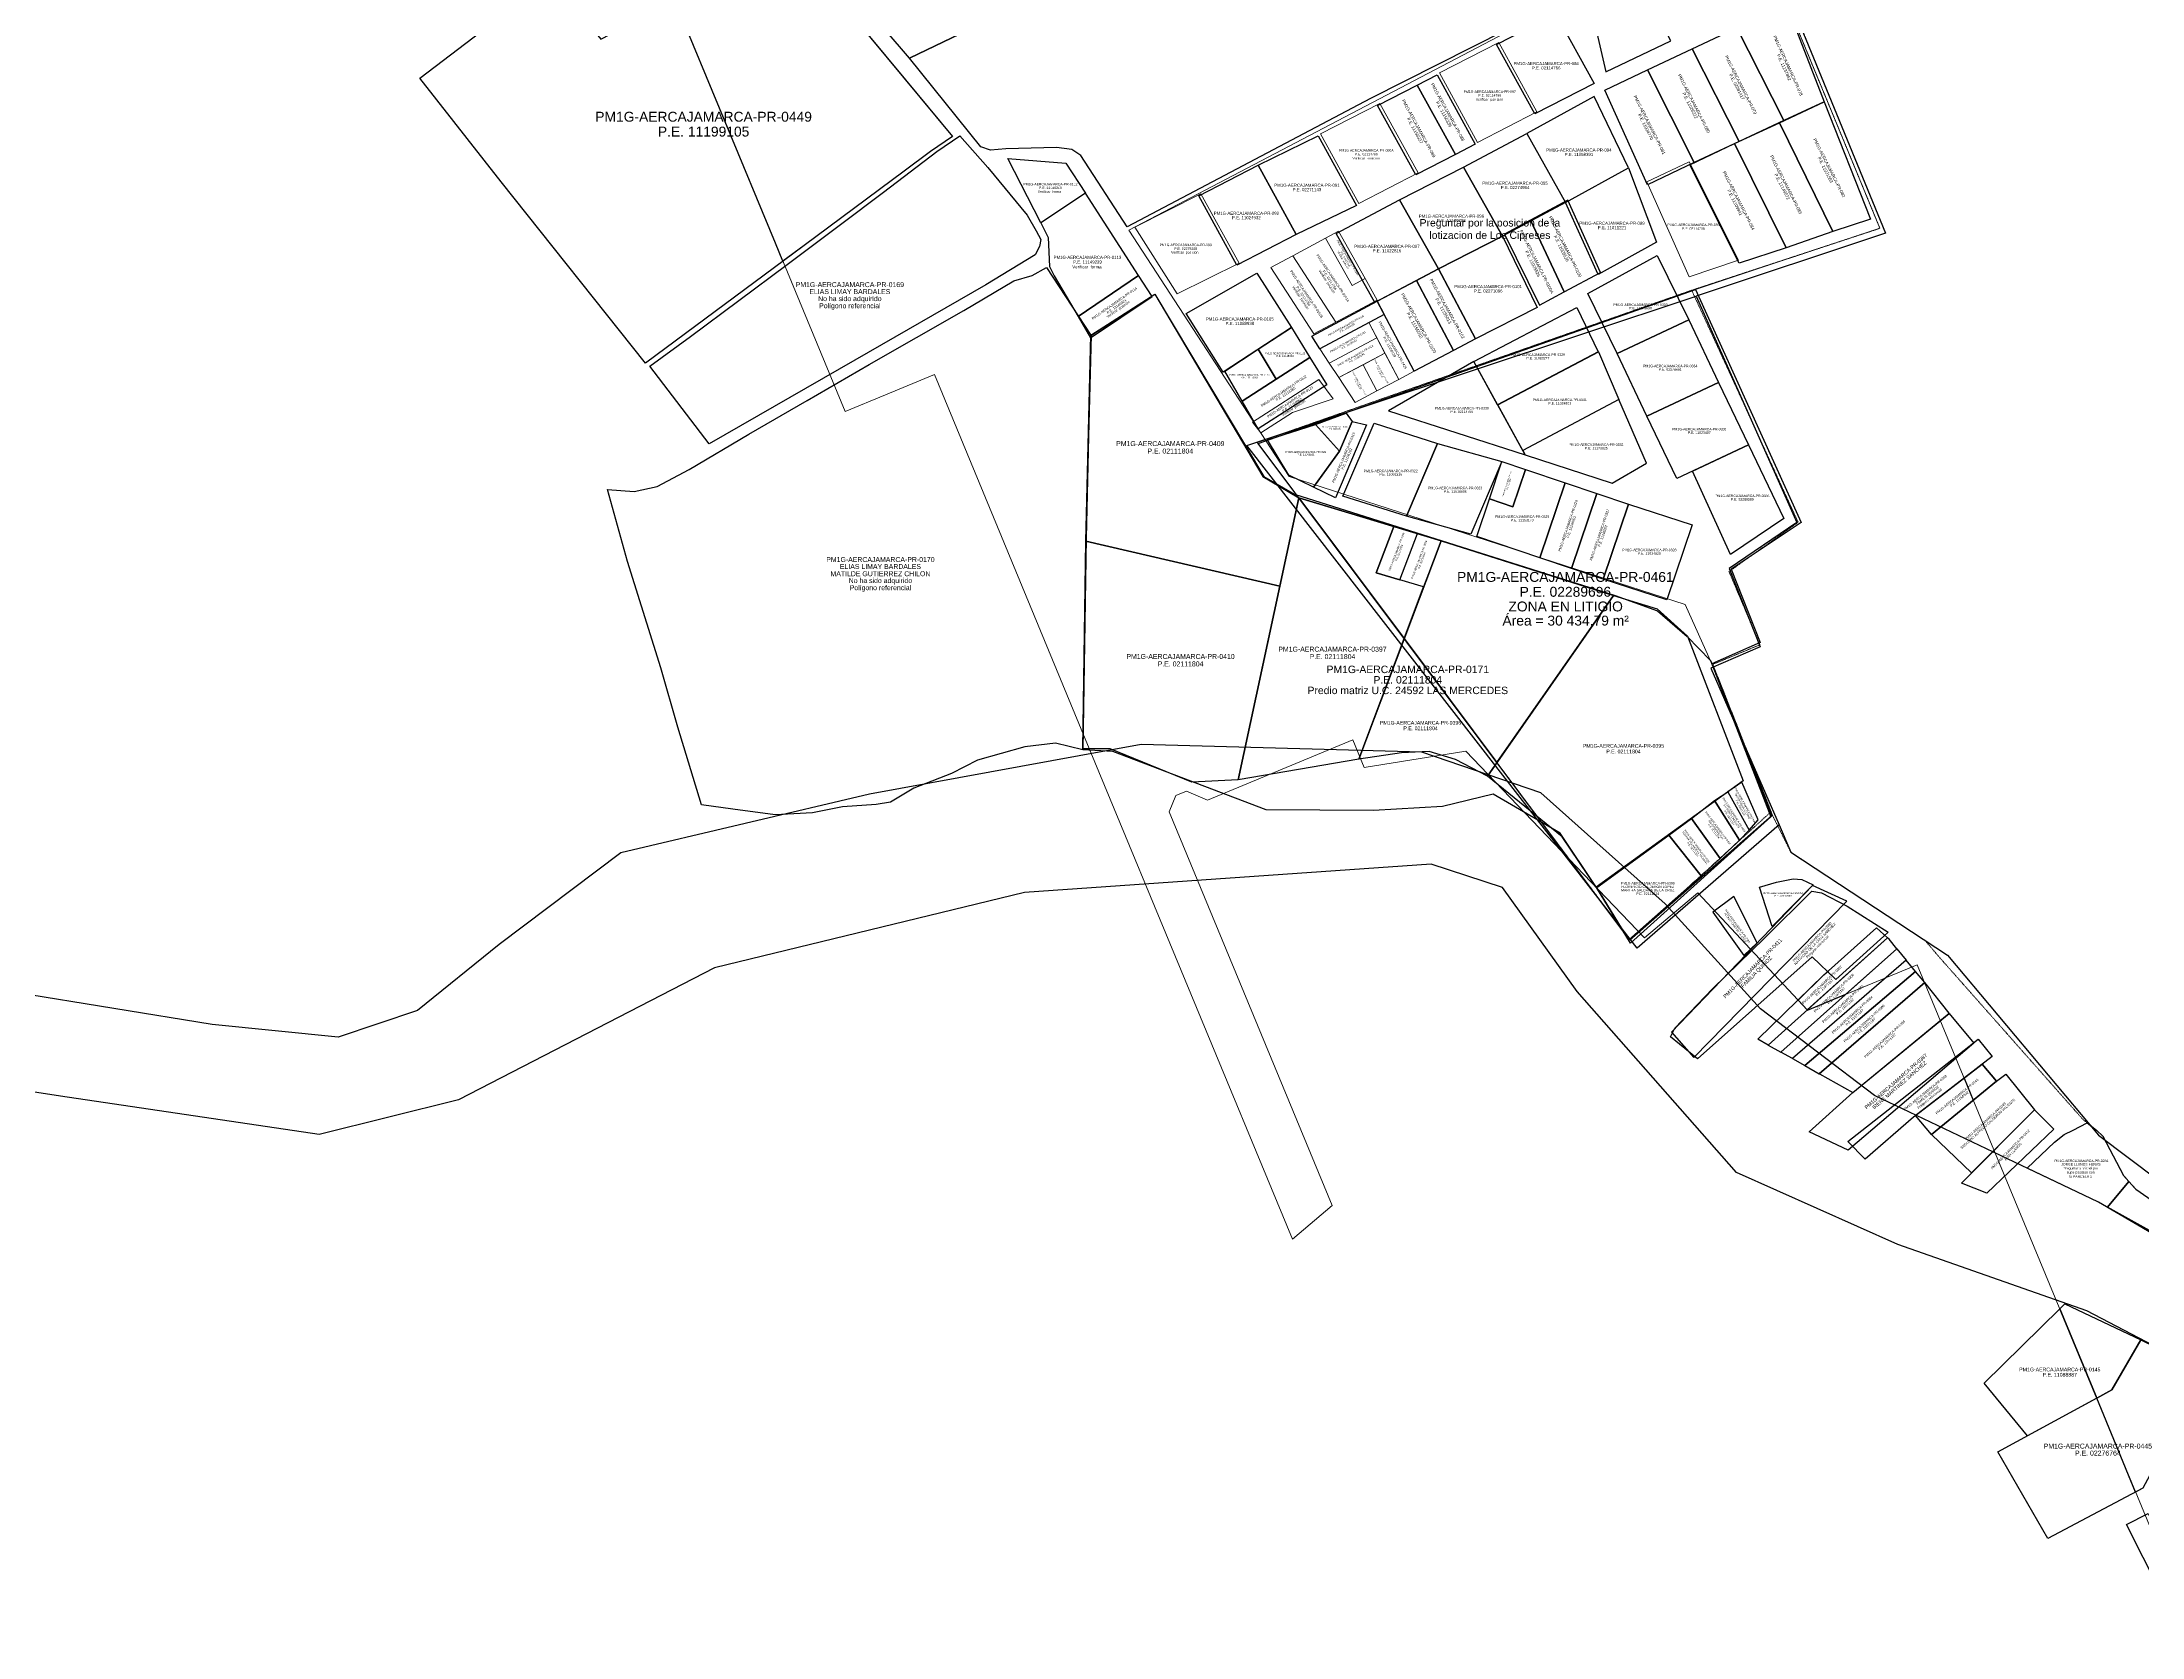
# Model space of a CAD drawing. Header units: inches. Extents: x 773044 to 778274, y 9208001 to 9212859.
# Drawn here: x 776538 to 777387, y 9209352 to 9209997 of the extents above; entities that cross this region are included whole.
import ezdxf
from ezdxf.enums import TextEntityAlignment as Align

# ---------------------------------------------------------------- set-up
doc = ezdxf.new("R2010")
doc.units = ezdxf.units.IN
doc.header["$MEASUREMENT"] = 0
doc.linetypes.add('DASHED2', pattern=[0.375, 0.25, -0.125])
for name, color, linetype in [('ADQUIRIDO', 1, 'Continuous'), ('AREA EN LITIGIO', 245, 'Continuous'), ('Codigo predio', 7, 'Continuous'), ('Faja Marginal Mashcon', 140, 'Continuous'), ('NO ADQUIRIDO', 134, 'Continuous'), ('Observacion', 1, 'Continuous'), ('PARA RECTIFICAR', 30, 'Continuous'), ('Partida', 7, 'Continuous'), ('PERIMETRICO', 3, 'Continuous'), ('PMD Cajamarca', 6, 'Continuous'), ('Posesionario', 7, 'Continuous'), ('PREDIO MATRIZ', 192, 'Continuous'), ('Predio Shultin PE 02289696', 2, 'Continuous')]:
    doc.layers.add(name, color=color, linetype=linetype)
doc.layers.add('LOS CIPRESES', color=7, linetype='Continuous', lineweight=0)
doc.styles.add('ARIAL', font='arial.ttf', dxfattribs={"height": 0.7})
doc.styles.get("Standard").update_dxf_attribs({"font": 'arial.ttf'})

msp = doc.modelspace()

# ---------------------------------------------------------------- linework, layer by layer
at = {"layer": 'ADQUIRIDO', "ltscale": 0.5}
for points in [[(776824.33, 9210064.75), (777083.96, 9210261.07), (777097.35, 9210214.14), (777108.4, 9210177.74), (777120.96, 9210132.13), (777129.12, 9210105.88), (776888.35, 9209990.23)], [(776888.35, 9209990.23), (777129.12, 9210105.88), (777142.76, 9210062.78), (777156.63, 9210015.41), (777074.66, 9209973.95), (776976.35, 9209922.1), (776957.59, 9209950.83), (776953.97, 9209953.31), (776947.73, 9209954.08), (776927.3, 9209953.59), (776921.14, 9209953.04), (776917.23, 9209954.34)], [(776959.49, 9209935.61), (776941.41, 9209923.7), (776944.46, 9209917.77), (776944.89, 9209905.98), (776946.86, 9209902.31), (776956.48, 9209885.87), (776980.96, 9209902.42)], [(776961.67, 9209878.22), (776987.51, 9209894.83), (777031.22, 9209821.22), (777045.72, 9209812.54), (777038.04, 9209776.81), (776959.65, 9209794.99)], [(776959.65, 9209794.99), (777038.04, 9209776.81), (777021.25, 9209698.65), (777002.45, 9209697.67), (776969.48, 9209711.08), (776958.48, 9209711.1)], [(777364.42, 9209560.02), (777368.14, 9209557.03), (777370.71, 9209554.68), (777379.08, 9209538.8), (777381.19, 9209536.39), (777372.6, 9209526), (777369, 9209528), (777340.13, 9209541.71), (777351.15, 9209552.21), (777355.02, 9209555.33), (777358.76, 9209557.03)], [(777381.19, 9209536.39), (777383.98, 9209533.2), (777392.01, 9209527.71), (777416.97, 9209509.33), (777422.18, 9209505.53), (777418.37, 9209500.57), (777372.6, 9209526)]]:
    msp.add_lwpolyline(points, close=True, dxfattribs=at)
at = {"layer": 'ADQUIRIDO'}
for points in [[(776793.5, 9210013.53), (776839.74, 9210038.18), (776905.69, 9209958.5), (776896.83, 9209952.49), (776886.16, 9209944.51), (776845.81, 9209914.51), (776837.22, 9209908.14), (776834.21, 9209915.39)], [(777181.18, 9210025.99), (777162.4, 9210016.85), (777169.81, 9209984.69), (777196.06, 9209997.26)], [(777154.49, 9209932.81), (777139.33, 9209924.7), (777152.95, 9209895.74), (777167.65, 9209903.64)], [(777142.98, 9209890.39), (777152.95, 9209895.74), (777139.33, 9209924.7), (777128.92, 9209919.13)], [(777077.4, 9209891.96), (777080.2, 9209886.65), (777054.22, 9209872.81), (777050.93, 9209877.83)], [(777045.72, 9209812.54), (777088.31, 9209755.67), (777069.92, 9209706.97), (777021.25, 9209698.65)], [(777088.31, 9209755.67), (777125.81, 9209705.61), (777121.98, 9209700.13), (777109.06, 9209706.83), (777098.45, 9209710.02), (777087.2, 9209709.59), (777069.92, 9209706.97)], [(777321.95, 9209583.76), (777314.63, 9209578.11), (777318.34, 9209569.16), (777327.7, 9209576.83)], [(777355.41, 9209486.92), (777386.12, 9209472.31), (777374.4, 9209452.13), (777368.23, 9209448.78), (777353.28, 9209484.83)]]:
    msp.add_lwpolyline(points, close=True, dxfattribs=at)
for points in [[(777141.07, 9209967.71), (777125.62, 9209995.73), (777149.66, 9210008.02), (777165.11, 9209980), (777141.07, 9209967.71)], [(777222.83, 9210002.43), (777242.78, 9210011.71), (777258.1, 9209972.6), (777241.8, 9209964.95), (777222.83, 9210002.43)], [(777204.7, 9209993.98), (777222.83, 9210002.43), (777241.8, 9209964.95), (777223.67, 9209956.51), (777204.7, 9209993.98)], [(777186.6, 9209985.46), (777204.7, 9209993.98), (777223.67, 9209956.51), (777205.58, 9209947.99), (777186.6, 9209985.46)], [(777101.59, 9209983.41), (777117.05, 9209955.38), (777109.03, 9209951.3), (777093.58, 9209979.32), (777101.59, 9209983.41)], [(777169.45, 9209977.3), (777186.6, 9209985.46), (777205.58, 9209947.99), (777186.62, 9209938.96), (777169.45, 9209977.3)], [(777077.58, 9209971.07), (777093.62, 9209979.24), (777109.07, 9209951.22), (777093.03, 9209943.05), (777077.58, 9209971.07)], [(777165.08, 9209974.65), (777137.87, 9209959.78), (777153.56, 9209931.89), (777179.01, 9209945.84), (777165.08, 9209974.65)], [(777239.99, 9209964.11), (777258.1, 9209972.6), (777276.78, 9209925.15), (777261.59, 9209920.12), (777239.99, 9209964.11)], [(777044.71, 9209918.96), (777029.25, 9209946.98), (777053.55, 9209958.75), (777069.01, 9209930.73), (777044.71, 9209918.96)], [(777112.3, 9209946.11), (777137.87, 9209959.78), (777153.56, 9209931.89), (777127.99, 9209918.22), (777112.3, 9209946.11)], [(777221.86, 9209955.66), (777239.99, 9209964.11), (777261.59, 9209920.12), (777242.7, 9209913.53), (777221.86, 9209955.66)], [(777203.77, 9209947.13), (777221.86, 9209955.66), (777242.7, 9209913.53), (777223.69, 9209907.33), (777203.77, 9209947.13)], [(777020.72, 9209906.57), (777005.26, 9209934.59), (777029.25, 9209946.98), (777044.71, 9209918.96), (777020.72, 9209906.57)], [(777086.47, 9209932.93), (777112.3, 9209946.11), (777127.99, 9209918.22), (777102.15, 9209905.03), (777086.47, 9209932.93)], [(777153.56, 9209931.89), (777178.99, 9209945.83), (777190.29, 9209915.89), (777166.72, 9209902.72), (777153.56, 9209931.89)], [(777060.83, 9209919.38), (777086.47, 9209932.93), (777102.15, 9209905.03), (777076.51, 9209891.49), (777060.83, 9209919.38)], [(777127.99, 9209918.22), (777142.05, 9209889.47), (777117.11, 9209876.74), (777102.15, 9209905.03), (777127.99, 9209918.22)], [(777015.16, 9209863.35), (777000.13, 9209886.98), (777028.81, 9209903.28), (777042.75, 9209881.34), (777015.16, 9209863.35)], [(777077.4, 9209891.96), (777093.31, 9209900.37), (777108.27, 9209872.08), (777092.35, 9209863.67), (777077.4, 9209891.96)], [(777093.31, 9209900.37), (777102.15, 9209905.04), (777117.11, 9209876.75), (777108.27, 9209872.08), (777093.31, 9209900.37)], [(777029.29, 9209872.56), (777042.75, 9209881.34), (777050.19, 9209869.24), (777036.63, 9209860.51), (777029.29, 9209872.56)], [(777015.84, 9209863.78), (777029.29, 9209872.56), (777036.63, 9209860.52), (777022.86, 9209851.66), (777015.84, 9209863.78)], [(777050.19, 9209869.24), (777056.99, 9209858.15), (777029.35, 9209840.41), (777022.84, 9209851.66), (777036.63, 9209860.51), (777050.19, 9209869.24)], [(777251.25, 9209605.65), (777247.54, 9209609.62), (777257.99, 9209619.79), (777259.8, 9209621.39), (777279.23, 9209638.85), (777283.62, 9209634.84), (777251.25, 9209605.65)], [(777251.25, 9209605.65), (777251.33, 9209605.56), (777266.86, 9209612), (777287.5, 9209630.35), (777284.32, 9209634.2), (777283.62, 9209634.84), (777251.25, 9209605.65)]]:
    msp.add_lwpolyline(points, dxfattribs=at)
at = {"layer": 'ADQUIRIDO', "lineweight": 20}
for points in [[(777126.55, 9209996.54), (777102.53, 9209984.21), (777117.99, 9209956.18), (777142, 9209968.52)], [(777054.49, 9209959.56), (777078.52, 9209971.87), (777093.97, 9209943.85), (777069.94, 9209931.53)], [(777203.52, 9209948.34), (777186.36, 9209940.17), (777203.53, 9209901.84), (777223.43, 9209908.54)], [(776996.58, 9209894.92), (776979.4, 9209921.91), (777006.19, 9209935.4), (777021.65, 9209907.38), (776996.58, 9209894.92)], [(777043.26, 9209910.35), (777056.47, 9209917.45), (777067.26, 9209898.28), (777072.54, 9209901.12), (777077.44, 9209892.41), (777060.68, 9209883.46)], [(777067.26, 9209898.28), (777072.54, 9209901.12), (777061.76, 9209920.3), (777056.47, 9209917.45)], [(777043.26, 9209910.35), (777060.68, 9209883.46), (777051.86, 9209878.75), (777034.46, 9209905.61)], [(777080.2, 9209886.65), (777092.35, 9209863.67), (777086.16, 9209860.4), (777074.02, 9209883.36)], [(777077.29, 9209877.17), (777080.56, 9209870.98), (777061.89, 9209861.11), (777058.05, 9209866.96)], [(777071.73, 9209866.31), (777077.32, 9209855.73), (777068.47, 9209851.07), (777061.89, 9209861.11)], [(777080.56, 9209870.98), (777086.16, 9209860.4), (777077.32, 9209855.73), (777071.73, 9209866.31)], [(777026.95, 9209843.11), (777053.88, 9209860.39), (777059.66, 9209852.49), (777043.17, 9209847.05), (777030.4, 9209838.75)]]:
    msp.add_lwpolyline(points, close=True, dxfattribs=at)
at = {"layer": 'ADQUIRIDO', "ltscale": 0.5, "elevation": 2678.24}
for points in [[(776928.08, 9209949.6), (776951.61, 9209947.78), (776959.49, 9209935.61), (776941.41, 9209923.7), (776928.08, 9209949.6)], [(776961.52, 9209877.24), (776986.48, 9209893.88), (776980.96, 9209902.42), (776956.48, 9209885.87)]]:
    msp.add_lwpolyline(points, close=True, dxfattribs=at)
at = {"layer": 'AREA EN LITIGIO'}
for points in [[(777203.42, 9209884.5), (777174.45, 9209870.91), (777162.5, 9209895.12), (777190.57, 9209910.5), (777203.42, 9209884.5)], [(777029.3, 9209834.45), (777206.04, 9209896.66), (777248.8, 9209802.58), (777220.51, 9209783.72), (777232.22, 9209754.12), (777212.67, 9209745.52), (777236.86, 9209684.07), (777179.58, 9209633.81)], [(777126.09, 9209850.08), (777116.47, 9209867.61), (777158.06, 9209889.5), (777166.79, 9209871.51), (777126.09, 9209850.08)], [(777215.42, 9209859.2), (777186.45, 9209845.61), (777174.45, 9209870.91), (777203.42, 9209884.5), (777215.42, 9209859.2)], [(777215.42, 9209859.2), (777186.45, 9209845.61), (777174.45, 9209870.91), (777203.42, 9209884.5), (777215.42, 9209859.2)], [(777186.45, 9209845.61), (777174.45, 9209870.91), (777203.42, 9209884.5), (777215.42, 9209859.2)], [(777137.18, 9209829.94), (777116.47, 9209867.61), (777116.47, 9209867.61), (777081.96, 9209847.66)], [(777175.13, 9209852.24), (777136.22, 9209831.68), (777126.12, 9209850.09), (777166.82, 9209871.52), (777175.13, 9209852.24)], [(777215.42, 9209859.2), (777227.48, 9209833.93), (777198.51, 9209820.34), (777186.45, 9209845.61), (777215.42, 9209859.2)], [(777186.21, 9209826.52), (777175.13, 9209852.24), (777136.22, 9209831.68), (777137.18, 9209829.94), (777172.37, 9209818.5)], [(777076.12, 9209842.66), (777101.85, 9209834.49), (777089.31, 9209805.08), (777063.52, 9209813.24), (777076.12, 9209842.66)], [(777101.85, 9209834.49), (777127.85, 9209827.26), (777115.32, 9209797.82), (777089.31, 9209805.09), (777101.85, 9209834.49)], [(777227.48, 9209833.93), (777241.78, 9209804.19), (777220.22, 9209789.66), (777204.85, 9209823.31), (777227.48, 9209833.93)], [(777137.33, 9209824.06), (777153.43, 9209818.62), (777143.21, 9209788.3), (777117.63, 9209796.94), (777122.74, 9209812.1), (777132.21, 9209808.9), (777137.33, 9209824.06)], [(777127.85, 9209827.26), (777137.33, 9209824.06), (777132.21, 9209808.9), (777122.74, 9209812.1), (777127.85, 9209827.26)], [(777153.43, 9209818.62), (777166.22, 9209814.3), (777156, 9209783.99), (777143.21, 9209788.3), (777153.43, 9209818.62)], [(777179.01, 9209809.98), (777168.8, 9209779.67), (777156, 9209783.99), (777166.22, 9209814.3), (777179.01, 9209809.98)], [(777096.19, 9209776.53), (777086.62, 9209779.41), (777077.04, 9209782.29), (777084.11, 9209801), (777045.72, 9209812.54), (777088.31, 9209755.67)], [(777179.01, 9209809.98), (777204.72, 9209801.71), (777194.5, 9209771.39), (777168.8, 9209779.66), (777179.01, 9209809.98)], [(777172.9, 9209773.05), (777103.26, 9209795.24), (777088.31, 9209755.67), (777125.81, 9209705.61)], [(777172.9, 9209773.05), (777190.6, 9209767.76), (777202.8, 9209756.71), (777225.29, 9209698.23), (777165.97, 9209655.28), (777152.13, 9209675.54), (777121.98, 9209700.13)], [(777224.8, 9209697.64), (777219.08, 9209693.82), (777227.8, 9209678.26), (777231.39, 9209682.44)], [(777213.79, 9209690.21), (777223.9, 9209674.2), (777216.06, 9209666.85), (777204.45, 9209682.97)], [(777213.79, 9209690.21), (777219.08, 9209693.82), (777227.8, 9209678.26), (777223.9, 9209674.2)], [(777195.26, 9209676.29), (777204.45, 9209682.97), (777216.06, 9209666.85), (777208.37, 9209659.82)], [(777195.26, 9209676.29), (777208.37, 9209659.82), (777179.08, 9209633.91), (777166.2, 9209655.06)]]:
    msp.add_lwpolyline(points, close=True, dxfattribs=at)
at = {"layer": 'AREA EN LITIGIO', "linetype": 'Continuous'}
for points in [[(777064.88, 9209846.78), (777067.25, 9209843.36), (777062.14, 9209831.45), (777052.5, 9209842.17), (777064.88, 9209846.78)], [(777062.14, 9209831.45), (777051.7, 9209816.86), (777041.63, 9209821.77), (777033.05, 9209835.92), (777052.5, 9209842.17), (777062.14, 9209831.45)], [(777073.11, 9209841.98), (777060.51, 9209812.56), (777051.7, 9209816.86), (777062.14, 9209831.45), (777067.25, 9209843.36), (777073.11, 9209841.98)]]:
    msp.add_lwpolyline(points, close=True, dxfattribs=at)
at = {"layer": 'AREA EN LITIGIO', "ltscale": 0.5}
for points in [[(777086.62, 9209779.41), (777093.68, 9209798.12), (777084.11, 9209801), (777077.04, 9209782.29)], [(777093.68, 9209798.12), (777103.26, 9209795.24), (777096.19, 9209776.53), (777086.62, 9209779.41)]]:
    msp.add_lwpolyline(points, close=True, dxfattribs=at)
at = {"layer": 'Faja Marginal Mashcon'}
for points in [[(777731.02, 9209235.34), (777484.7, 9209421.16), (777364.24, 9209484.1), (777287.87, 9209510.93), (777222.64, 9209539.93), (777158.2, 9209613.06), (777128.04, 9209655.13), (777099.29, 9209664.53), (776934.81, 9209653.13), (776809.55, 9209622.6), (776706.05, 9209569.35), (776649.82, 9209555.3), (776545.2, 9209570.77), (776470.3, 9209582.44), (776346.44, 9209606.28), (776252.94, 9209644.12), (776171.25, 9209708.89), (776132.2, 9209724.81), (776031.19, 9209727.88), (775858.1, 9209758.54), (775738.47, 9209796.83), (775668.96, 9209810.01), (775526.87, 9209808.11)], [(777716.96, 9209282.29), (777492, 9209456), (777369, 9209528), (777278.35, 9209571.05), (777232.35, 9209606.05), (777193.78, 9209648.54), (777143.55, 9209693.39), (777095.41, 9209709.75), (776981.97, 9209712.94), (776872.18, 9209692.88), (776771.66, 9209669.15), (776722.56, 9209632.09), (776689.45, 9209605.36), (776657.44, 9209594.67), (776606.49, 9209599.7), (776487.11, 9209619.1)]]:
    msp.add_lwpolyline(points, dxfattribs=at)
at = {"layer": 'LOS CIPRESES', "color": 5}
msp.add_lwpolyline([(777206.04, 9209896.66), (777280.59, 9209921.44), (777182.89, 9210157.91), (777121.83, 9210131.75), (777157.09, 9210015.16), (776976.98, 9209920.74), (777041.88, 9209821.12), (777201.92, 9209769.44), (777212.67, 9209745.52), (777232.22, 9209754.12), (777220.51, 9209783.72), (777248.8, 9209802.58)], close=True, dxfattribs=at)
at = {"layer": 'NO ADQUIRIDO', "linetype": 'Continuous', "lineweight": 25}
for points in [[(776799.87, 9209877.78), (776838.95, 9209906.85), (776860.49, 9209923), (776877.86, 9209936.09), (776899.4, 9209952.43), (776908.67, 9209958.75), (776920.09, 9209946.02), (776935.87, 9209926.71), (776939.59, 9209920.4), (776941.44, 9209916.88), (776940.88, 9209914.09), (776939.21, 9209910.75), (776919.25, 9209898.58), (776866.25, 9209868.23), (776807.39, 9209834.42), (776783.44, 9209865.81)], [(776787.9, 9209743.84), (776774.44, 9209786.83), (776766.36, 9209815.89), (776777.04, 9209815.05), (776786.32, 9209817.1), (776799.32, 9209823.97), (776823.46, 9209838.27), (776846.95, 9209851.91), (776872.02, 9209866.4), (776910.36, 9209888.22), (776930.51, 9209900.19), (776937.93, 9209902.42), (776943.69, 9209905.57), (776961.67, 9209878.22), (776959.78, 9209796.43), (776958.46, 9209710.77), (776947.4, 9209713.39), (776934.96, 9209711.91), (776915.83, 9209706.52), (776905.34, 9209701.23), (776890.11, 9209695.29), (776880.64, 9209689.53), (776874.89, 9209688.6), (776861.24, 9209687.76), (776849.17, 9209685.35), (776834.13, 9209684.42), (776816.95, 9209686.74), (776804.24, 9209688.51), (776794.77, 9209719.89)]]:
    msp.add_lwpolyline(points, close=True, dxfattribs=at)
at = {"layer": 'NO ADQUIRIDO', "lineweight": 20}
msp.add_lwpolyline([(777074.02, 9209883.36), (777077.29, 9209877.17), (777058.05, 9209866.96), (777054.22, 9209872.81)], close=True, dxfattribs=at)
at = {"layer": 'NO ADQUIRIDO', "linetype": 'Continuous'}
for points in [[(777206.83, 9209585.95), (777196, 9209594.83), (777197.74, 9209598.29), (777212.89, 9209614.12), (777234.03, 9209634.81), (777253.09, 9209653.64), (777256.99, 9209652.99), (777267.4, 9209647.58), (777283.97, 9209637.08), (777282.16, 9209635.48), (777262.73, 9209618.01), (777253.21, 9209627.11)], [(777196.38, 9209596.71), (777205.4, 9209586.47), (777267.2, 9209649.53), (777253.3, 9209655.97)], [(777231.95, 9209655.24), (777238.85, 9209657.29), (777245.53, 9209658.57), (777249.02, 9209658.34), (777253.56, 9209656.24), (777237.08, 9209639.35)], [(777213.12, 9209645.21), (777225.55, 9209627.61), (777230.97, 9209632.79), (777221.56, 9209651.48)]]:
    msp.add_lwpolyline(points, close=True, dxfattribs=at)
at = {"layer": 'NO ADQUIRIDO'}
for points in [[(777245.22, 9209585.98), (777240.54, 9209588.6), (777287.5, 9209630.35), (777291.27, 9209625.79)], [(777245.22, 9209585.98), (777250.26, 9209583.14), (777295.02, 9209621.24), (777291.27, 9209625.79)], [(777250.26, 9209583.14), (777256.1, 9209579.86), (777298.77, 9209616.69), (777295.02, 9209621.24)], [(777256.1, 9209579.86), (777256.16, 9209579.83), (777269.67, 9209572.26), (777308.62, 9209604.32), (777298.77, 9209616.69)], [(777308.56, 9209604.27), (777318.51, 9209592.18), (777267.73, 9209548.94), (777252.03, 9209556.34), (777269.67, 9209572.26)], [(777320.36, 9209593.89), (777325.91, 9209586.81), (777294.24, 9209562.38), (777274.64, 9209545.3), (777267.68, 9209552.48)], [(777327.7, 9209576.83), (777331.45, 9209579.69), (777343.06, 9209565.26), (777317.66, 9209539.84), (777301.4, 9209555.28)], [(777343.06, 9209565.26), (777350.84, 9209557.53), (777323.81, 9209531.65), (777313.52, 9209535.66)], [(777386.12, 9209472.31), (777412.17, 9209459.56), (777386.94, 9209412.38), (777383.97, 9209410.82), (777368.23, 9209448.79), (777374.4, 9209452.13)]]:
    msp.add_lwpolyline(points, close=True, dxfattribs=at)
at = {"layer": 'PARA RECTIFICAR', "linetype": 'DASHED2', "lineweight": 20}
msp.add_lwpolyline([(776952.66, 9210715.47), (777280.59, 9209921.44), (777204.53, 9209896.42), (777247.56, 9209802.68), (777219.6, 9209782.75), (777232.11, 9209753.19), (777213.09, 9209745.28), (777237.57, 9209683.46), (777244.64, 9209669.34), (777299, 9209633.56), (777304.1, 9209627.54), (777362.58, 9209561.49), (777368.14, 9209557.03), (777368.14, 9209557.03), (777370.71, 9209554.68), (777379.08, 9209538.8), (777383.98, 9209533.2), (777392.01, 9209527.71)], dxfattribs=at)
msp.add_lwpolyline([(777236.65, 9209685.77), (777179.58, 9209633.81), (777028.96, 9209834.91), (777204.53, 9209896.42), (777247.56, 9209802.68), (777219.6, 9209782.75), (777232.11, 9209753.19), (777213.09, 9209745.28)], close=True, dxfattribs=at)
at = {"layer": 'PERIMETRICO', "ltscale": 0.5}
msp.add_lwpolyline([(776945.35, 9210741.11), (777282.84, 9209919.53), (777206.28, 9209894.06), (777247.08, 9209802.52), (777219.63, 9209784.01), (777232.14, 9209752.39), (777212.23, 9209743.68), (777239.88, 9209680.48), (777244.64, 9209669.34), (777307.86, 9209627.73), (777368.99, 9209555.01), (777454.01, 9209491.06), (777465.17, 9209464.3), (777484.05, 9209455.37), (777510.67, 9209435.19), (777518.55, 9209426.97), (777531.48, 9209417.2), (777548.37, 9209404.16), (777568.03, 9209393.77), (777582.95, 9209385.1), (777601.48, 9209370.72), (777606.26, 9209365.6), (777624.78, 9209347.35)], dxfattribs=at)
for points in [[(776690.45, 9209982.1), (776743.37, 9210022.53), (776763.67, 9209997.86), (776786.46, 9210009.78), (776839.74, 9210038.18), (776886.72, 9209981.5), (776905.69, 9209958.5), (776896.83, 9209952.49), (776886.16, 9209944.51), (776845.81, 9209914.51), (776781.62, 9209866.93), (776723.35, 9209940.2)], [(777045.72, 9209812.54), (777103.26, 9209795.24), (777069.92, 9209706.97), (777021.25, 9209698.65)], [(777103.26, 9209795.24), (777172.9, 9209773.05), (777121.98, 9209700.13), (777109.06, 9209706.83), (777098.45, 9209710.02), (777087.2, 9209709.59), (777069.92, 9209706.97)], [(777231.27, 9209593.79), (777257.99, 9209619.79), (777259.8, 9209621.39), (777279.23, 9209638.85), (777283.62, 9209634.84), (777235.49, 9209591.43)], [(777235.49, 9209591.43), (777240.54, 9209588.6), (777287.5, 9209630.35), (777284.32, 9209634.2), (777283.62, 9209634.84)], [(777321.95, 9209583.76), (777327.7, 9209576.83), (777301.4, 9209555.28), (777295.03, 9209562.99), (777321.95, 9209583.76)], [(777353.28, 9209484.83), (777368.23, 9209448.78), (777340.2, 9209433.59), (777322.77, 9209454.79)], [(777386.12, 9209472.31), (777412.17, 9209459.56), (777386.94, 9209412.38), (777348.46, 9209392.03), (777328.22, 9209427.1), (777374.4, 9209452.13)], [(777380.23, 9209397.72), (777389.04, 9209402.22), (777409.17, 9209362.54), (777400.36, 9209358.03)]]:
    msp.add_lwpolyline(points, close=True, dxfattribs=at)
at = {"layer": 'PMD Cajamarca', "lineweight": 5}
msp.add_lwpolyline([(776747.35, 9210124.81), (776834.21, 9209915.39), (776862.41, 9209847.39), (776878.7, 9209854.16), (776898.42, 9209862.33), (776961.04, 9209711.27), (777043.2, 9209513.09), (777059.21, 9209526.69), (776993.28, 9209685.73), (776995.98, 9209692.27), (777000.34, 9209694.07), (777008.8, 9209690.37), (777067.55, 9209714.75), (777072.16, 9209703.62), (777113.21, 9209710.21), (777163.96, 9209657.23), (777185.41, 9209634.83), (777206.96, 9209652.99), (777251.33, 9209605.56), (777295.63, 9209623.92), (777487.78, 9209160.4)], dxfattribs=at)
at = {"layer": 'PREDIO MATRIZ'}
msp.add_lwpolyline([(776987.5, 9209894.78), (777031.57, 9209821.14), (777044.03, 9209813.99), (777173.62, 9209773.07), (777190.7, 9209766.93), (777202.69, 9209756.49), (777212.17, 9209746.81), (777236.49, 9209683.66), (777179.82, 9209632.58), (777166.02, 9209655.07), (777151.36, 9209677.04), (777124.28, 9209692.88), (777103.79, 9209687.89), (777075.9, 9209686.2), (777032.47, 9209686.51), (776970.5, 9209710.11), (776958.46, 9209710.77), (776959.78, 9209796.43), (776961.92, 9209878.24)], close=True, dxfattribs=at)
at = {"layer": 'Predio Shultin PE 02289696', "linetype": 'Continuous'}
msp.add_lwpolyline([(777239.88, 9209680.48), (777182.55, 9209630.58), (777024.75, 9209833.67), (777206.28, 9209894.06), (777247.08, 9209802.52), (777219.63, 9209784.01), (777232.14, 9209752.39), (777212.23, 9209743.68)], close=True, dxfattribs=at)

# ---------------------------------------------------------------- texts
at = {"layer": 'AREA EN LITIGIO', "lineweight": 15, "style": 'ARIAL'}
for s, p in [('ZONA EN LITIGIO', (777153.58, 9209766.66)), ('Área = 30 434.79 m²', (777153.58, 9209760.96))]:
    msp.add_text(s, height=4, dxfattribs=at).set_placement(p, align=Align.CENTER)
at = {"layer": 'Codigo predio', "lineweight": 15, "style": 'ARIAL'}
for s, height, rotation, p in [('PM1G-AERCAJAMARCA-PR-079', 1.25, 296.84625, (777223.81, 9209979.14)), ('PM1G-AERCAJAMARCA-PR-078', 1.25, 294.4182, (777242.87, 9209986.93)), ('PM1G-AERCAJAMARCA-PR-080', 1.25, 296.84625, (777204.88, 9209971.58)), ('PM1G-AERCAJAMARCA-PR-088', 1.25, 298.63151, (777105.37, 9209968.1)), ('PM1G-AERCAJAMARCA-PR-081', 1.25, 296.84625, (777186.94, 9209962.96)), ('PM1G-AERCAJAMARCA-PR-089', 1.25, 298.63151, (777093.64, 9209961.5)), ('PM1G-AERCAJAMARCA-PR-082', 1.25, 296.84625, (777259.58, 9209945.58)), ('PM1G-AERCAJAMARCA-PR-083', 1.25, 296.84625, (777242.1, 9209938.8)), ('PM1G-AERCAJAMARCA-PR-084', 1.25, 296.84625, (777222.99, 9209932.35)), ('PM1G-AERCAJAMARCA-PR-0100', 1.25, 296.58516, (777152.87, 9209913.76)), ('PM1G-AERCAJAMARCA-PR-0141', 0.75, 300.61131, (777065.18, 9209909.43)), ('PM1G-AERCAJAMARCA-PR-0100A', 1.25, 296.58516, (777141.29, 9209907.64)), ('PM1G-AERCAJAMARCA-PR-0141A', 1, 303.72026, (777059.1, 9209901.07)), ('PM1G-AERCAJAMARCA-PR-0114', 1, 34.85681, (776971.47, 9209890.7)), ('PM1G-AERCAJAMARCA-PR-0141B', 1, 303.72026, (777048.44, 9209894.61)), ('PM1G-AERCAJAMARCA-PR-0102', 1.25, 298.9648, (777105.17, 9209888.67)), ('PM1G-AERCAJAMARCA-PR-0103', 1.25, 298.9648, (777093.59, 9209882.81)), ('PM1G-AERCAJAMARCA-PR-0104', 0.75, 28.98041, (777064.98, 9209881.84)), ('PM1G-AERCAJAMARCA-PR-0425', 1, 299.37158, (777083.29, 9209874.01)), ('PM1G-AERCAJAMARCA-PR-0423', 0.75, 29.44198, (777065.7, 9209875.23)), ('PM1G-AERCAJAMARCA-PR-0424', 0.75, 29.44198, (777068.77, 9209869.69)), ('PM1G-AERCAJAMARCA-PR-0426', 0.5, 299.37158, (777078.85, 9209863.51)), ('PM1G-AERCAJAMARCA-PR-0122', 1, 33.69319, (777039.91, 9209855.29)), ('PM1G-AERCAJAMARCA-PR-0123', 1, 33.34555, (777042.46, 9209850.87)), ('PM1G-AERCAJAMARCA-PR-0427', 0.5, 299.37158, (777069.91, 9209858.66)), ('PM1G-AERCAJAMARCA-PR-0319', 1, 67.14977, (777064.28, 9209828.64)), ('PM1G-AERCAJAMARCA-PR-0324', 0.5, 71.70794, (777130.11, 9209818.22)), ('PM1G-AERCAJAMARCA-PR-0326', 1, 71.30809, (777154.99, 9209801.13)), ('PM1G-AERCAJAMARCA-PR-0327', 1, 71.30809, (777167.74, 9209797.49)), ('PM1G-AERCAJAMARCA-PR-0399', 0.75, 69.30894, (777085.56, 9209790.61)), ('PM1G-AERCAJAMARCA-PR-0398', 0.75, 69.30894, (777094.72, 9209787.46)), ('PM1G-AERCAJAMARCA-PR-0394', 0.75, 299.27046, (777225.75, 9209688.23)), ('PM1G-AERCAJAMARCA-PR-0392', 0.75, 306.94148, (777214.84, 9209678.92)), ('PM1G-AERCAJAMARCA-PR-0393', 0.75, 302.61762, (777221.29, 9209684.28)), ('PM1G-AERCAJAMARCA-PR-0391', 0.75, 306.94148, (777206.33, 9209671.61)), ('PM1G-AERCAJAMARCA-PR-0380', 0.75, 306.1348, (777222.76, 9209639.33)), ('PM1G-AERCAJAMARCA-PR-0382', 1, 45.46871, (777253.59, 9209632.84)), ('PM1G-AERCAJAMARCA-PR-0411', 1.5, 45.46871, (777229.72, 9209621.97)), ('PM1G-AERCAJAMARCA-PR-0307', 1, 43.79469, (777257.53, 9209615.43)), ('PM1G-AERCAJAMARCA-PR-0308', 1, 43.79469, (777262.34, 9209612.11)), ('PM1G-AERCAJAMARCA-PR-0383', 1, 42.40981, (777265.92, 9209607.7)), ('PM1G-AERCAJAMARCA-PR-0384', 1, 42.40981, (777269.75, 9209603.35)), ('PM1G-AERCAJAMARCA-PR-0385', 1, 42.40981, (777274.58, 9209599.84)), ('PM1G-AERCAJAMARCA-PR-0386', 1, 42.40981, (777282.88, 9209593.52)), ('PM1G-AERCAJAMARCA-PR-0387', 1.5, 41.16104, (777287.59, 9209576.27)), ('PM1G-AERCAJAMARCA-PR-0388', 1, 38.99622, (777299.27, 9209571.9)), ('PM1G-AERCAJAMARCA-PR-0144', 1, 39.10184, (777312.11, 9209570.32)), ('PM1G-AERCAJAMARCA-PR-0389', 1, 42.40981, (777323.62, 9209560.33)), ('PM1G-AERCAJAMARCA-PR-0412', 1, 45.59001, (777333.68, 9209548.95))]:
    msp.add_text(s, height=height, rotation=rotation, dxfattribs=at).set_placement(p, align=Align.CENTER)
for s, height, p in [('PM1G-AERCAJAMARCA-PR-086', 1.25, (777145.71, 9209987.38)), ('PM1G-AERCAJAMARCA-PR-087', 1, (777122.9, 9209976.16)), ('PM1G-AERCAJAMARCA-PR-0449', 4, (776805.15, 9209964.53)), ('PM1G-AERCAJAMARCA-PR-090A', 1, (777073.02, 9209952.43)), ('PM1G-AERCAJAMARCA-PR-094', 1.25, (777158.94, 9209952.45)), ('PM1G-AERCAJAMARCA-PR-095', 1.25, (777133.13, 9209939.06)), ('PM1G-AERCAJAMARCA-PR-0112', 1, (776945.32, 9209938.79)), ('PM1G-AERCAJAMARCA-PR-091', 1.25, (777049.01, 9209938.21)), ('PM1G-AERCAJAMARCA-PR-092', 1.25, (777024.54, 9209926.89)), ('PM1G-AERCAJAMARCA-PR-096', 1.25, (777107.41, 9209925.72)), ('PM1G-AERCAJAMARCA-PR-099', 1.25, (777172.33, 9209922.86)), ('PM1G-AERCAJAMARCA-PR-085', 1, (777205.21, 9209922.34)), ('PM1G-AERCAJAMARCA-PR-093', 1, (777000, 9209914.24)), ('PM1G-AERCAJAMARCA-PR-097', 1.25, (777081.36, 9209913.53)), ('PM1G-AERCAJAMARCA-PR-0113', 1.25, (776960.31, 9209909.09)), ('PM1G-AERCAJAMARCA-PR-0169', 2, (776864.26, 9209897.69)), ('PM1G-AERCAJAMARCA-PR-0101', 1.25, (777122.27, 9209897.27)), ('PM1G-AERCAJAMARCA-PR-0333', 1, (777183.85, 9209890.07)), ('PM1G-AERCAJAMARCA-PR-0105', 1.25, (777021.89, 9209884.17)), ('PM1G-AERCAJAMARCA-PR-0121', 0.75, (777040.13, 9209870.53)), ('PM1G-AERCAJAMARCA-PR-0329', 1, (777142.38, 9209869.88)), ('PM1G-AERCAJAMARCA-PR-0334', 1, (777195.85, 9209865.32)), ('PM1G-AERCAJAMARCA-PR-0120', 0.75, (777025.69, 9209861.87)), ('PM1G-AERCAJAMARCA-PR-0330', 1, (777111.6, 9209848.24)), ('PM1G-AERCAJAMARCA-PR-0331', 1, (777151.21, 9209851.65)), ('PM1G-AERCAJAMARCA-PR-0320', 0.5, (777060.36, 9209840.97)), ('PM1G-AERCAJAMARCA-PR-0335', 1, (777207.58, 9209839.8)), ('PM1G-AERCAJAMARCA-PR-0409', 2, (776993.79, 9209833.46)), ('PM1G-AERCAJAMARCA-PR-0321', 0.75, (777048.6, 9209830.71)), ('PM1G-AERCAJAMARCA-PR-0332', 1, (777165.97, 9209833.54)), ('PM1G-AERCAJAMARCA-PR-0322', 1, (777082.87, 9209822.91)), ('PM1G-AERCAJAMARCA-PR-0323', 1, (777108.94, 9209816.04)), ('PM1G-AERCAJAMARCA-PR-0336', 1, (777224.98, 9209812.86)), ('PM1G-AERCAJAMARCA-PR-0325', 1, (777136.01, 9209804.46)), ('PM1G-AERCAJAMARCA-PR-0170', 2, (776876.62, 9209786.62)), ('PM1G-AERCAJAMARCA-PR-0328', 1, (777187.41, 9209791)), ('PM1G-AERCAJAMARCA-PR-0461', 4, (777153.46, 9209778.6)), ('PM1G-AERCAJAMARCA-PR-0410', 2, (776997.93, 9209747.45)), ('PM1G-AERCAJAMARCA-PR-0397', 2, (777059.33, 9209750.4)), ('PM1G-AERCAJAMARCA-PR-0171', 3, (777089.78, 9209741.74)), ('PM1G-AERCAJAMARCA-PR-0396', 1.5, (777094.93, 9209720.93)), ('PM1G-AERCAJAMARCA-PR-0395', 1.5, (777176.96, 9209711.57)), ('PM1G-AERCAJAMARCA-PR-0390', 1, (777186.74, 9209656.32)), ('PM1G-AERCAJAMARCA-PR-0381', 0.75, (777241.48, 9209652.44)), ('PM1G-AERCAJAMARCA-PR-0281', 1, (777362.01, 9209544.18)), ('PM1G-AERCAJAMARCA-PR-0145', 1.5, (777353.32, 9209459.62)), ('PM1G-AERCAJAMARCA-PR-0445', 2, (777368.7, 9209428.42))]:
    msp.add_text(s, height=height, dxfattribs=at).set_placement(p, align=Align.CENTER)
at = {"layer": 'Observacion', "lineweight": 15, "style": 'ARIAL'}
for s, height, p in [('No ha sido adquirido', 2, (776864.26, 9209892.03)), ('Polígono referencial', 2, (776864.26, 9209889.15)), ('No ha sido adquirido', 2, (776876.62, 9209778.13)), ('Polígono referencial', 2, (776876.62, 9209775.24)), ('Predio matriz U.C. 24592 LAS MERCEDES', 3, (777089.78, 9209733.25))]:
    msp.add_text(s, height=height, dxfattribs=at).set_placement(p, align=Align.CENTER)
for rotation, p in [(45.46871, (777255.71, 9209630.82)), (38.99622, (777301.03, 9209569.46))]:
    msp.add_text('Poligono referencial', height=1, rotation=rotation, dxfattribs=at).set_placement(p, align=Align.CENTER)
at = {"layer": 'Observacion', "attachment_point": 2}
for s, width, insert, char_height in [('Verificar  posicion', 15.4779, (777122.77, 9209974), 1), ('Verificar  posicion', 15.4779, (777072.88, 9209950.27), 1), ('Verificar  forma', 15.4779, (776944.95, 9209936.78), 1), ('Preguntar por la posicion de la lotizacion de Los Cipreses', 68.2293, (777122.98, 9209925.18), 3), ('Verificar  forma', 15.4779, (776960.08, 9209906.46), 1.25), ('Verificar  posicion', 15.4779, (776999.63, 9209912.23), 1), ('Preguntar a Michel por superposicion con\\Pla PARCELA 2', 21.2791, (777361.76, 9209542.21), 1)]:
    msp.add_mtext_dynamic_manual_height_columns(s, width=width, gutter_width=1, heights=[0], dxfattribs=dict(at, insert=insert, char_height=char_height))
for insert, char_height, rotation in [((777063.97, 9209908.83), 0.75, 300.34664), ((777046.86, 9209893.72), 1, 303.45559), ((777057.52, 9209900.19), 1, 303.45559), ((776972.39, 9209889.14), 1, 34.59214), ((777043.34, 9209849.29), 1, 33.08088)]:
    msp.add_mtext_dynamic_manual_height_columns('Verificar  posicion', width=15.4779, gutter_width=1, heights=[0], dxfattribs=dict(at, insert=insert, char_height=char_height, rotation=rotation))
at = {"layer": 'Partida', "lineweight": 15, "style": 'ARIAL'}
for s, height, rotation, p in [('P.E. 11137862', 1.25, 294.4182, (777241.27, 9209986.21)), ('P.E. 02281417', 1.25, 296.84625, (777222.24, 9209978.35)), ('P.E. 11026222', 1.25, 296.84625, (777203.31, 9209970.78)), ('P.E. 11156337', 1.25, 298.63151, (777092.09, 9209960.66)), ('P.E. 11156336', 1.25, 298.63151, (777103.82, 9209967.26)), ('P.E. 11024770', 1.25, 296.84625, (777185.37, 9209962.17)), ('P.E. 11021583', 1.25, 296.84625, (777258.01, 9209944.79)), ('P.E. 11149572', 1.25, 296.84625, (777240.53, 9209938)), ('P.E. 11109941', 1.25, 296.84625, (777221.42, 9209931.56)), ('P.E. 11025526', 1.25, 296.58516, (777151.29, 9209912.97)), ('P.E. 02114766', 0.75, 300.61131, (777064.21, 9209908.86)), ('P.E. 11025526', 1.25, 296.58516, (777139.71, 9209906.86)), ('P.E. 02114766', 1, 303.72026, (777047.19, 9209893.78)), ('P.E. 02114766', 1, 303.72026, (777057.85, 9209900.24)), ('P.E. 11140824', 1, 34.85681, (776972.32, 9209889.47)), ('P.E. 11155013', 1.25, 298.9648, (777103.63, 9209887.81)), ('P.E. 11100139', 0.75, 28.98041, (777065.49, 9209880.91)), ('P.E. 11155012', 1.25, 298.9648, (777092.05, 9209881.96)), ('P.E. 11100139', 0.75, 29.44198, (777066.25, 9209874.25)), ('P.E. 11100139', 1, 299.37158, (777081.98, 9209873.27)), ('P.E. 11100139', 0.75, 29.44198, (777069.32, 9209868.71)), ('P.E. 11100139', 0.5, 299.37158, (777078.19, 9209863.14)), ('P.E. 11118385', 1, 33.69319, (777040.69, 9209854.12)), ('P.E. 11100139', 0.5, 299.37158, (777069.26, 9209858.29)), ('P.E. 11159962', 1, 33.34555, (777043.28, 9209849.62)), ('P.E. 11166102', 1, 67.14977, (777065.58, 9209828.1)), ('P.E. 11153169', 0.5, 71.70794, (777130.78, 9209818)), ('P.E. 11148201', 1, 71.30809, (777156.32, 9209800.68)), ('P.E. 11148202', 1, 71.30809, (777169.07, 9209797.04)), ('P.E. 02111804', 0.75, 69.30894, (777086.61, 9209790.21)), ('P.E. 02111804', 0.75, 69.30894, (777095.78, 9209787.06)), ('P.E. 02111224', 0.75, 302.61762, (777219.45, 9209683.1)), ('P.E. 02111224', 0.75, 299.27046, (777223.9, 9209687.17)), ('P.E. 02111224', 0.75, 306.94148, (777213.17, 9209677.66)), ('P.E. 02111224', 0.75, 306.94148, (777204.66, 9209670.32)), ('P.E. 11071167', 1, 43.79469, (777258.5, 9209614.41)), ('P.E. 11071167', 1, 43.79469, (777263.31, 9209611.1)), ('P.E. 11071167', 1, 42.40981, (777266.87, 9209606.66)), ('P.E. 11071167', 1, 42.40981, (777270.7, 9209602.31)), ('P.E. 11071167', 1, 42.40981, (777275.53, 9209598.8)), ('P.E. 11071167', 1, 42.40981, (777283.83, 9209592.48)), ('P.E. 11166302', 1, 39.10184, (777312.99, 9209569.23))]:
    msp.add_text(s, height=height, rotation=rotation, dxfattribs=at).set_placement(p, align=Align.CENTER)
for s, height, p in [('P.E. 02114766', 1.25, (777145.71, 9209985.62)), ('P.E. 02114766', 1, (777122.9, 9209974.66)), ('P.E. 11199105', 4, (776805.15, 9209958.53)), ('P.E. 02114766', 1, (777073.02, 9209950.93)), ('P.E. 11058391', 1.25, (777158.94, 9209950.69)), ('P.E. 11149240', 1, (776945.32, 9209937.29)), ('P.E. 02271143', 1.25, (777049.01, 9209936.45)), ('P.E. 02274994', 1.25, (777133.13, 9209937.3)), ('P.E. 11024932', 1.25, (777024.54, 9209925.13)), ('P.E. 11149786', 1.25, (777107.41, 9209923.96)), ('P.E. 11011221', 1.25, (777172.33, 9209921.1)), ('P.E. 02114766', 1, (777205.21, 9209920.84)), ('P.E. 11149239', 1.25, (776960.31, 9209907.21)), ('P.E. 02275058', 1, (777000, 9209912.73)), ('P.E. 11022816', 1.25, (777081.36, 9209911.77)), ('P.E. 02271086', 1.25, (777122.27, 9209895.51)), ('P.E. 11025638', 1, (777183.85, 9209888.67)), ('P.E. 11088938', 1.25, (777021.89, 9209882.41)), ('P.E. 11118384', 0.75, (777040.13, 9209869.48)), ('P.E. 11023277', 1, (777142.38, 9209868.47)), ('P.E. 02278661', 1, (777195.85, 9209863.92)), ('P.E. 11118383', 0.75, (777025.69, 9209860.81)), ('P.E. 02114766', 1, (777111.6, 9209846.83)), ('P.E. 11024803', 1, (777151.21, 9209850.25)), ('P.E. 11159961', 0.5, (777060.36, 9209840.26)), ('P.E. 11023407', 1, (777207.58, 9209838.39)), ('P.E. 02111804', 2, (776993.79, 9209830.45)), ('P.E. 11166101', 0.75, (777048.6, 9209829.65)), ('P.E. 11173625', 1, (777165.97, 9209832.13)), ('P.E. 11091336', 1, (777082.87, 9209821.5)), ('P.E. 11018606', 1, (777108.94, 9209814.63)), ('P.E. 02289589', 1, (777224.98, 9209811.45)), ('P.E. 11153170', 1, (777136.01, 9209803.05)), ('P.E. 11034828', 1, (777187.41, 9209789.59)), ('P.E. 02289696', 4, (777153.46, 9209772.59)), ('P.E. 02111804', 2, (776997.93, 9209744.45)), ('P.E. 02111804', 2, (777059.33, 9209747.4)), ('P.E. 02111804', 3, (777089.78, 9209737.52)), ('P.E. 02111804', 1.5, (777094.93, 9209718.68)), ('P.E. 02111804', 1.5, (777176.96, 9209709.32)), ('P.E. 02111224', 1, (777186.74, 9209652.1)), ('P.E. 02112063', 0.75, (777241.48, 9209651.39)), ('P.E. 11088887', 1.5, (777353.32, 9209457.51)), ('P.E. 02276764', 2, (777368.7, 9209425.6))]:
    msp.add_text(s, height=height, dxfattribs=at).set_placement(p, align=Align.CENTER)
at = {"layer": 'Posesionario', "lineweight": 15, "style": 'ARIAL'}
for s, height, p in [('ELIAS LIMAY BARDALES', 2, (776864.26, 9209894.87)), ('MATILDE GUTIERREZ CHILON', 2, (776876.62, 9209780.88)), ('ELIAS LIMAY BARDALES', 2, (776876.62, 9209783.81)), ('MARTHA SALDAÑA DE LA CRUZ', 1, (777186.74, 9209653.56)), ('FLORENCIO CALDERON LOPEZ', 1, (777186.74, 9209654.91)), ('JORGE LLANOS HERAS ', 1, (777362.01, 9209542.78))]:
    msp.add_text(s, height=height, dxfattribs=at).set_placement(p, align=Align.CENTER)
for s, height, rotation, p in [('ELI PEREZ CABELLOS', 0.75, 302.61762, (777220.4, 9209683.71)), ('DARIO ROJAS LUCANO', 0.75, 299.27046, (777224.83, 9209687.71)), ('YOVANA VILLANUEVA SALDAÑA', 0.75, 306.94148, (777205.48, 9209670.98)), ('ALONSO LIMAY DE LA CRUZ', 0.75, 306.1348, (777221.91, 9209638.7)), (' NATIVIDAD DE LA CRUZ SANCHEZ', 1, 45.46871, (777254.59, 9209631.85)), ('FAMILIA QUIROZ', 1.5, 45.46871, (777231.22, 9209620.49)), ('IRENE MARTINEZ SANCHEZ', 1.5, 41.16104, (777288.98, 9209574.68)), ('FAMILIA QUIROZ', 1, 38.99622, (777300.16, 9209570.81)), ('SEGUNDO ALFREDO CALDERON VALIENTE', 1, 42.40981, (777324.57, 9209559.29)), ('JUAN LLANOS', 1, 45.59001, (777334.68, 9209547.97))]:
    msp.add_text(s, height=height, rotation=rotation, dxfattribs=at).set_placement(p, align=Align.CENTER)
at = {"layer": 'Posesionario', "color": 1, "lineweight": 15, "style": 'ARIAL'}
msp.add_text('SIN INFORMACION', height=0.75, rotation=306.94148, dxfattribs=at).set_placement((777213.99, 9209678.28), align=Align.CENTER)

doc.saveas('drawing.dxf')
